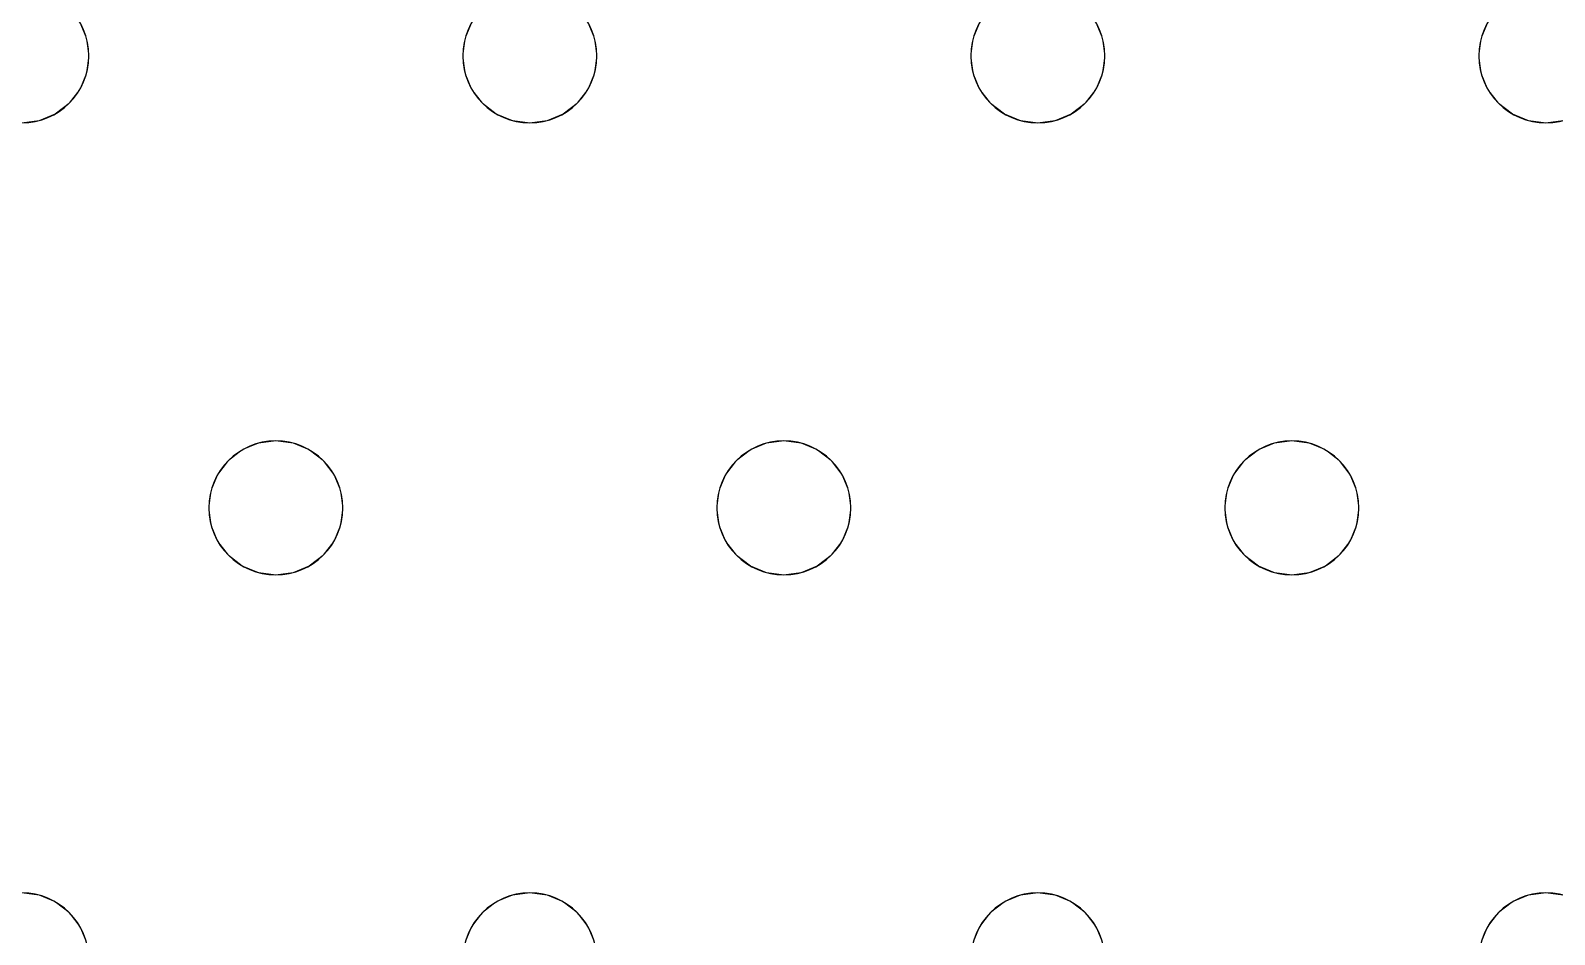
# Model space of a CAD drawing. Header units: millimetres. Extents: x -1 to 1601, y -701 to 1.
# Drawn here: x 896.6 to 987.6, y -204.5 to -150.5 of the extents above; entities that cross this region are included whole.
import ezdxf

# ---------------------------------------------------------------- set-up
doc = ezdxf.new("R2010")
doc.units = ezdxf.units.MM
doc.layers.add('IQ_200_3D', color=1, linetype='Continuous')
doc.layers.add('IQ_204_2D', color=7, linetype='Continuous')

msp = doc.modelspace()

# ---------------------------------------------------------------- linework, layer by layer
at = {"layer": 'IQ_200_3D', "lineweight": 18}
for points, invisible_edges in [([(122.762, -68.034, 850), (1477.238, -68.034, 850), (1477.238, -397.966, 850), (122.762, -397.966, 850)], 10), ([(122.762, -68.034, 860), (122.762, -397.966, 860), (1477.238, -397.966, 860), (1477.238, -68.034, 860)], 5), ([(899.582, -150, 888), (911.284, -129, 888), (922.987, -150, 888), (922.587, -150.965, 888)], 11), ([(953.32, -150, 890), (941.618, -129, 890), (929.915, -150, 890), (952.921, -150.965, 890)], 7), ([(899.981, -150.965, 890), (899.582, -150, 890), (899.582, -150, 888), (899.981, -150.965, 888)], 10), ([(899.981, -150.965, 888), (899.582, -150, 888), (922.587, -150.965, 888), (922.451, -152, 888)], 10), ([(922.587, -150.965, 890), (922.987, -150, 890), (899.582, -150, 890), (899.981, -150.965, 890)], 10), ([(922.987, -150, 890), (922.587, -150.965, 890), (922.587, -150.965, 888), (922.987, -150, 888)], 10), ([(930.315, -150.965, 890), (929.915, -150, 890), (929.915, -150, 888), (930.315, -150.965, 888)], 10), ([(952.921, -150.965, 888), (930.315, -150.965, 888), (929.915, -150, 888), (953.32, -150, 888)], 5), ([(930.315, -150.965, 890), (952.921, -150.965, 890), (929.915, -150, 890)], 3), ([(953.32, -150, 890), (952.921, -150.965, 890), (952.921, -150.965, 888), (953.32, -150, 888)], 10), ([(960.648, -150.965, 890), (960.248, -150, 890), (960.248, -150, 888), (960.648, -150.965, 888)], 10), ([(983.254, -150.965, 888), (960.648, -150.965, 888), (960.248, -150, 888), (983.653, -150, 888)], 5), ([(983.254, -150.965, 890), (983.653, -150, 890), (960.248, -150, 890), (960.648, -150.965, 890)], 10), ([(983.653, -150, 890), (983.254, -150.965, 890), (983.254, -150.965, 888), (983.653, -150, 888)], 10), ([(900.118, -152, 890), (899.981, -150.965, 890), (899.981, -150.965, 888), (900.118, -152, 888)], 2), ([(900.118, -152, 888), (899.981, -150.965, 888), (922.451, -152, 888), (922.587, -153.035, 888)], 10), ([(922.451, -152, 890), (922.587, -150.965, 890), (899.981, -150.965, 890), (900.118, -152, 890)], 10), ([(922.587, -150.965, 890), (922.451, -152, 890), (922.451, -152, 888), (922.587, -150.965, 888)], 8), ([(930.451, -152, 890), (930.315, -150.965, 890), (930.315, -150.965, 888), (930.451, -152, 888)], 2), ([(952.784, -152, 888), (930.451, -152, 888), (930.315, -150.965, 888), (952.921, -150.965, 888)], 5), ([(952.784, -152, 890), (952.921, -150.965, 890), (930.315, -150.965, 890), (930.451, -152, 890)], 10), ([(952.921, -150.965, 890), (952.784, -152, 890), (952.784, -152, 888), (952.921, -150.965, 888)], 8), ([(960.784, -152, 890), (960.648, -150.965, 890), (960.648, -150.965, 888), (960.784, -152, 888)], 2), ([(960.784, -152, 888), (960.648, -150.965, 888), (983.118, -152, 888), (983.254, -153.035, 888)], 10), ([(960.648, -150.965, 888), (983.254, -150.965, 888), (983.118, -152, 888)], 13), ([(983.118, -152, 890), (983.254, -150.965, 890), (960.648, -150.965, 890), (960.784, -152, 890)], 10), ([(983.254, -150.965, 890), (983.118, -152, 890), (983.118, -152, 888), (983.254, -150.965, 888)], 8), ([(899.981, -153.035, 890), (900.118, -152, 890), (900.118, -152, 888), (899.981, -153.035, 888)], 8), ([(899.981, -153.035, 888), (900.118, -152, 888), (922.587, -153.035, 888), (922.987, -154, 888)], 10), ([(900.118, -152, 890), (899.981, -153.035, 890), (922.587, -153.035, 890), (922.451, -152, 890)], 10), ([(922.451, -152, 890), (922.587, -153.035, 890), (922.587, -153.035, 888), (922.451, -152, 888)], 2), ([(930.315, -153.035, 890), (930.451, -152, 890), (930.451, -152, 888), (930.315, -153.035, 888)], 8), ([(930.451, -152, 888), (952.784, -152, 888), (952.921, -153.035, 888), (930.315, -153.035, 888)], 5), ([(952.921, -153.035, 890), (952.784, -152, 890), (930.451, -152, 890), (930.315, -153.035, 890)], 10), ([(952.784, -152, 890), (952.921, -153.035, 890), (952.921, -153.035, 888), (952.784, -152, 888)], 2), ([(960.648, -153.035, 890), (960.784, -152, 890), (960.784, -152, 888), (960.648, -153.035, 888)], 8), ([(960.784, -152, 888), (983.254, -153.035, 888), (960.648, -153.035, 888)], 3), ([(983.254, -153.035, 890), (983.118, -152, 890), (960.784, -152, 890), (960.648, -153.035, 890)], 10), ([(983.118, -152, 890), (983.254, -153.035, 890), (983.254, -153.035, 888), (983.118, -152, 888)], 2), ([(899.582, -154, 890), (899.981, -153.035, 890), (899.981, -153.035, 888), (899.582, -154, 888)], 10), ([(899.582, -154, 888), (899.981, -153.035, 888), (922.987, -154, 888), (911.284, -175, 888)], 14), ([(922.987, -154, 890), (922.587, -153.035, 890), (899.981, -153.035, 890), (899.582, -154, 890)], 10), ([(922.587, -153.035, 890), (922.987, -154, 890), (922.987, -154, 888), (922.587, -153.035, 888)], 10), ([(929.915, -154, 890), (930.315, -153.035, 890), (930.315, -153.035, 888), (929.915, -154, 888)], 10), ([(929.915, -154, 888), (930.315, -153.035, 888), (953.32, -154, 888), (941.618, -175, 888)], 14), ([(953.32, -154, 890), (952.921, -153.035, 890), (930.315, -153.035, 890), (929.915, -154, 890)], 10), ([(952.921, -153.035, 888), (953.32, -154, 888), (930.315, -153.035, 888)], 14), ([(952.921, -153.035, 890), (953.32, -154, 890), (953.32, -154, 888), (952.921, -153.035, 888)], 10), ([(960.248, -154, 890), (960.648, -153.035, 890), (960.648, -153.035, 888), (960.248, -154, 888)], 10), ([(983.653, -154, 888), (960.248, -154, 888), (960.648, -153.035, 888), (983.254, -153.035, 888)], 5), ([(983.653, -154, 890), (983.254, -153.035, 890), (960.648, -153.035, 890), (960.248, -154, 890)], 10), ([(983.254, -153.035, 890), (983.653, -154, 890), (983.653, -154, 888), (983.254, -153.035, 888)], 10), ([(898.946, -154.828, 890), (899.582, -154, 890), (899.582, -154, 888), (898.946, -154.828, 888)], 10), ([(898.946, -154.828, 888), (899.582, -154, 888), (911.284, -175, 888)], 14), ([(911.284, -175, 890), (899.582, -154, 890), (898.946, -154.828, 890), (910.249, -175.136, 890)], 5), ([(911.284, -175, 890), (923.622, -154.828, 890), (922.987, -154, 890), (899.582, -154, 890)], 13), ([(923.622, -154.828, 888), (912.32, -175.136, 888), (911.284, -175, 888), (922.987, -154, 888)], 5), ([(922.987, -154, 890), (923.622, -154.828, 890), (923.622, -154.828, 888), (922.987, -154, 888)], 10), ([(929.279, -154.828, 890), (929.915, -154, 890), (929.915, -154, 888), (929.279, -154.828, 888)], 10), ([(929.279, -154.828, 888), (929.915, -154, 888), (941.618, -175, 888), (940.582, -175.136, 888)], 10), ([(929.279, -154.828, 890), (940.582, -175.136, 890), (941.618, -175, 890), (929.915, -154, 890)], 5), ([(953.32, -154, 890), (929.915, -154, 890), (941.618, -175, 890), (953.956, -154.828, 890)], 7), ([(953.956, -154.828, 888), (942.653, -175.136, 888), (941.618, -175, 888), (953.32, -154, 888)], 5), ([(953.32, -154, 890), (953.956, -154.828, 890), (953.956, -154.828, 888), (953.32, -154, 888)], 10), ([(959.613, -154.828, 890), (960.248, -154, 890), (960.248, -154, 888), (959.613, -154.828, 888)], 10), ([(971.951, -175, 888), (970.916, -175.136, 888), (959.613, -154.828, 888), (960.248, -154, 888)], 10), ([(960.248, -154, 890), (959.613, -154.828, 890), (971.951, -175, 890), (983.653, -154, 890)], 14), ([(983.653, -154, 888), (984.289, -154.828, 888), (971.951, -175, 888), (960.248, -154, 888)], 14), ([(971.951, -175, 890), (972.986, -175.136, 890), (984.289, -154.828, 890), (983.653, -154, 890)], 10), ([(983.653, -154, 890), (984.289, -154.828, 890), (984.289, -154.828, 888), (983.653, -154, 888)], 10), ([(897.153, -155.864, 890), (898.118, -155.464, 890), (898.118, -155.464, 888), (897.153, -155.864, 888)], 10), ([(909.284, -175.536, 888), (897.153, -155.864, 888), (898.118, -155.464, 888), (910.249, -175.136, 888)], 5), ([(898.118, -155.464, 890), (897.153, -155.864, 890), (909.284, -175.536, 890), (910.249, -175.136, 890)], 10), ([(898.118, -155.464, 890), (898.946, -154.828, 890), (898.946, -154.828, 888), (898.118, -155.464, 888)], 10), ([(910.249, -175.136, 888), (898.118, -155.464, 888), (898.946, -154.828, 888), (911.284, -175, 888)], 5), ([(898.946, -154.828, 890), (898.118, -155.464, 890), (910.249, -175.136, 890)], 14), ([(912.32, -175.136, 890), (924.451, -155.464, 890), (923.622, -154.828, 890), (911.284, -175, 890)], 5), ([(924.451, -155.464, 888), (913.284, -175.536, 888), (912.32, -175.136, 888), (923.622, -154.828, 888)], 5), ([(913.284, -175.536, 890), (925.416, -155.864, 890), (924.451, -155.464, 890), (912.32, -175.136, 890)], 5), ([(913.284, -175.536, 888), (924.451, -155.464, 888), (925.416, -155.864, 888), (914.113, -176.172, 888)], 5), ([(923.622, -154.828, 890), (924.451, -155.464, 890), (924.451, -155.464, 888), (923.622, -154.828, 888)], 10), ([(924.451, -155.464, 890), (925.416, -155.864, 890), (925.416, -155.864, 888), (924.451, -155.464, 888)], 10), ([(927.486, -155.864, 890), (928.451, -155.464, 890), (928.451, -155.464, 888), (927.486, -155.864, 888)], 10), ([(927.486, -155.864, 888), (928.451, -155.464, 888), (939.618, -175.536, 888), (938.789, -176.172, 888)], 10), ([(928.451, -155.464, 890), (927.486, -155.864, 890), (939.618, -175.536, 890), (940.582, -175.136, 890)], 10), ([(928.451, -155.464, 890), (929.279, -154.828, 890), (929.279, -154.828, 888), (928.451, -155.464, 888)], 10), ([(928.451, -155.464, 888), (929.279, -154.828, 888), (940.582, -175.136, 888), (939.618, -175.536, 888)], 10), ([(928.451, -155.464, 890), (940.582, -175.136, 890), (929.279, -154.828, 890)], 3), ([(942.653, -175.136, 890), (954.784, -155.464, 890), (953.956, -154.828, 890), (941.618, -175, 890)], 5), ([(942.653, -175.136, 888), (953.956, -154.828, 888), (954.784, -155.464, 888)], 13), ([(954.784, -155.464, 888), (955.749, -155.864, 888), (943.618, -175.536, 888), (942.653, -175.136, 888)], 10), ([(943.618, -175.536, 890), (955.749, -155.864, 890), (954.784, -155.464, 890), (942.653, -175.136, 890)], 5), ([(953.956, -154.828, 890), (954.784, -155.464, 890), (954.784, -155.464, 888), (953.956, -154.828, 888)], 10), ([(954.784, -155.464, 890), (955.749, -155.864, 890), (955.749, -155.864, 888), (954.784, -155.464, 888)], 10), ([(957.82, -155.864, 890), (958.784, -155.464, 890), (958.784, -155.464, 888), (957.82, -155.864, 888)], 10), ([(957.82, -155.864, 888), (958.784, -155.464, 888), (969.951, -175.536, 888), (969.122, -176.172, 888)], 10), ([(969.951, -175.536, 890), (970.916, -175.136, 890), (958.784, -155.464, 890), (957.82, -155.864, 890)], 10), ([(958.784, -155.464, 890), (959.613, -154.828, 890), (959.613, -154.828, 888), (958.784, -155.464, 888)], 10), ([(958.784, -155.464, 888), (959.613, -154.828, 888), (970.916, -175.136, 888), (969.951, -175.536, 888)], 10), ([(970.916, -175.136, 890), (971.951, -175, 890), (959.613, -154.828, 890), (958.784, -155.464, 890)], 10), ([(972.986, -175.136, 888), (971.951, -175, 888), (984.289, -154.828, 888), (985.118, -155.464, 888)], 10), ([(972.986, -175.136, 890), (973.951, -175.536, 890), (985.118, -155.464, 890), (984.289, -154.828, 890)], 10), ([(973.951, -175.536, 888), (972.986, -175.136, 888), (985.118, -155.464, 888), (986.082, -155.864, 888)], 10), ([(985.118, -155.464, 890), (973.951, -175.536, 890), (986.082, -155.864, 890)], 3), ([(984.289, -154.828, 890), (985.118, -155.464, 890), (985.118, -155.464, 888), (984.289, -154.828, 888)], 10), ([(985.118, -155.464, 890), (986.082, -155.864, 890), (986.082, -155.864, 888), (985.118, -155.464, 888)], 10), ([(884.415, -177, 888), (896.118, -156, 888), (907.82, -177, 888), (907.421, -177.965, 888)], 11), ([(907.82, -177, 890), (908.456, -176.172, 890), (896.118, -156, 890), (884.415, -177, 890)], 14), ([(897.153, -155.864, 888), (896.118, -156, 888), (896.118, -156, 890), (897.153, -155.864, 890)], 10), ([(896.118, -156, 888), (897.153, -155.864, 888), (908.456, -176.172, 888), (907.82, -177, 888)], 10), ([(897.153, -155.864, 890), (896.118, -156, 890), (908.456, -176.172, 890), (909.284, -175.536, 890)], 10), ([(897.153, -155.864, 888), (909.284, -175.536, 888), (908.456, -176.172, 888)], 13), ([(913.284, -175.536, 890), (914.113, -176.172, 890), (925.416, -155.864, 890)], 14), ([(914.113, -176.172, 888), (925.416, -155.864, 888), (926.451, -156, 888), (914.748, -177, 888)], 5), ([(926.451, -156, 890), (925.416, -155.864, 890), (914.113, -176.172, 890), (914.748, -177, 890)], 10), ([(938.153, -177, 888), (914.748, -177, 888), (926.451, -156, 888), (938.789, -176.172, 888)], 7), ([(914.748, -177, 890), (938.153, -177, 890), (926.451, -156, 890)], 15), ([(926.451, -156, 888), (925.416, -155.864, 888), (925.416, -155.864, 890), (926.451, -156, 890)], 10), ([(927.486, -155.864, 888), (926.451, -156, 888), (926.451, -156, 890), (927.486, -155.864, 890)], 10), ([(927.486, -155.864, 888), (938.789, -176.172, 888), (926.451, -156, 888)], 3), ([(938.789, -176.172, 890), (927.486, -155.864, 890), (926.451, -156, 890), (938.153, -177, 890)], 5), ([(939.618, -175.536, 890), (927.486, -155.864, 890), (938.789, -176.172, 890)], 3), ([(943.618, -175.536, 888), (955.749, -155.864, 888), (944.446, -176.172, 888)], 3), ([(955.749, -155.864, 890), (943.618, -175.536, 890), (944.446, -176.172, 890)], 13), ([(944.446, -176.172, 888), (955.749, -155.864, 888), (956.784, -156, 888), (945.082, -177, 888)], 5), ([(956.784, -156, 890), (955.749, -155.864, 890), (944.446, -176.172, 890), (945.082, -177, 890)], 10), ([(945.082, -177, 888), (956.784, -156, 888), (968.487, -177, 888), (968.087, -177.965, 888)], 11), ([(968.487, -177, 890), (969.122, -176.172, 890), (956.784, -156, 890), (945.082, -177, 890)], 14), ([(956.784, -156, 888), (955.749, -155.864, 888), (955.749, -155.864, 890), (956.784, -156, 890)], 10), ([(957.82, -155.864, 888), (956.784, -156, 888), (956.784, -156, 890), (957.82, -155.864, 890)], 10), ([(956.784, -156, 888), (957.82, -155.864, 888), (969.122, -176.172, 888), (968.487, -177, 888)], 10), ([(969.122, -176.172, 890), (969.951, -175.536, 890), (957.82, -155.864, 890), (956.784, -156, 890)], 10), ([(974.779, -176.172, 888), (973.951, -175.536, 888), (986.082, -155.864, 888), (987.118, -156, 888)], 10), ([(974.779, -176.172, 890), (987.118, -156, 890), (986.082, -155.864, 890), (973.951, -175.536, 890)], 5), ([(975.415, -177, 888), (974.779, -176.172, 888), (987.118, -156, 888), (998.82, -177, 888)], 14), ([(975.415, -177, 890), (987.118, -156, 890), (974.779, -176.172, 890)], 3), ([(998.82, -177, 890), (999.456, -176.172, 890), (987.118, -156, 890), (975.415, -177, 890)], 14), ([(987.118, -156, 888), (986.082, -155.864, 888), (986.082, -155.864, 890), (987.118, -156, 890)], 10), ([(988.153, -155.864, 888), (987.118, -156, 888), (987.118, -156, 890), (988.153, -155.864, 890)], 10), ([(987.118, -156, 888), (988.153, -155.864, 888), (999.456, -176.172, 888), (998.82, -177, 888)], 10), ([(988.153, -155.864, 890), (987.118, -156, 890), (999.456, -176.172, 890), (1000.284, -175.536, 890)], 10), ([(909.284, -175.536, 890), (908.456, -176.172, 890), (908.456, -176.172, 888), (909.284, -175.536, 888)], 10), ([(910.249, -175.136, 890), (909.284, -175.536, 890), (909.284, -175.536, 888), (910.249, -175.136, 888)], 10), ([(910.249, -175.136, 888), (911.284, -175, 888), (911.284, -175, 890), (910.249, -175.136, 890)], 10), ([(911.284, -175, 888), (912.32, -175.136, 888), (912.32, -175.136, 890), (911.284, -175, 890)], 10), ([(913.284, -175.536, 890), (912.32, -175.136, 890), (912.32, -175.136, 888), (913.284, -175.536, 888)], 10), ([(914.113, -176.172, 890), (913.284, -175.536, 890), (913.284, -175.536, 888), (914.113, -176.172, 888)], 10), ([(939.618, -175.536, 890), (938.789, -176.172, 890), (938.789, -176.172, 888), (939.618, -175.536, 888)], 10), ([(940.582, -175.136, 890), (939.618, -175.536, 890), (939.618, -175.536, 888), (940.582, -175.136, 888)], 10), ([(940.582, -175.136, 888), (941.618, -175, 888), (941.618, -175, 890), (940.582, -175.136, 890)], 10), ([(941.618, -175, 888), (942.653, -175.136, 888), (942.653, -175.136, 890), (941.618, -175, 890)], 10), ([(943.618, -175.536, 890), (942.653, -175.136, 890), (942.653, -175.136, 888), (943.618, -175.536, 888)], 10), ([(944.446, -176.172, 890), (943.618, -175.536, 890), (943.618, -175.536, 888), (944.446, -176.172, 888)], 10), ([(969.951, -175.536, 890), (969.122, -176.172, 890), (969.122, -176.172, 888), (969.951, -175.536, 888)], 10), ([(970.916, -175.136, 890), (969.951, -175.536, 890), (969.951, -175.536, 888), (970.916, -175.136, 888)], 10), ([(970.916, -175.136, 888), (971.951, -175, 888), (971.951, -175, 890), (970.916, -175.136, 890)], 10), ([(971.951, -175, 888), (972.986, -175.136, 888), (972.986, -175.136, 890), (971.951, -175, 890)], 10), ([(973.951, -175.536, 890), (972.986, -175.136, 890), (972.986, -175.136, 888), (973.951, -175.536, 888)], 10), ([(974.779, -176.172, 890), (973.951, -175.536, 890), (973.951, -175.536, 888), (974.779, -176.172, 888)], 10), ([(908.456, -176.172, 890), (907.82, -177, 890), (907.82, -177, 888), (908.456, -176.172, 888)], 10), ([(914.748, -177, 890), (914.113, -176.172, 890), (914.113, -176.172, 888), (914.748, -177, 888)], 10), ([(938.789, -176.172, 890), (938.153, -177, 890), (938.153, -177, 888), (938.789, -176.172, 888)], 10), ([(945.082, -177, 890), (944.446, -176.172, 890), (944.446, -176.172, 888), (945.082, -177, 888)], 10), ([(969.122, -176.172, 890), (968.487, -177, 890), (968.487, -177, 888), (969.122, -176.172, 888)], 10), ([(975.415, -177, 890), (974.779, -176.172, 890), (974.779, -176.172, 888), (975.415, -177, 888)], 10), ([(884.815, -177.965, 888), (884.415, -177, 888), (907.421, -177.965, 888), (907.284, -179, 888)], 10), ([(907.421, -177.965, 890), (907.82, -177, 890), (884.415, -177, 890), (884.815, -177.965, 890)], 10), ([(907.82, -177, 890), (907.421, -177.965, 890), (907.421, -177.965, 888), (907.82, -177, 888)], 10), ([(915.148, -177.965, 890), (914.748, -177, 890), (914.748, -177, 888), (915.148, -177.965, 888)], 10), ([(937.754, -177.965, 888), (915.148, -177.965, 888), (914.748, -177, 888), (938.153, -177, 888)], 5), ([(937.754, -177.965, 890), (938.153, -177, 890), (914.748, -177, 890), (915.148, -177.965, 890)], 10), ([(938.153, -177, 890), (937.754, -177.965, 890), (937.754, -177.965, 888), (938.153, -177, 888)], 10), ([(945.481, -177.965, 890), (945.082, -177, 890), (945.082, -177, 888), (945.481, -177.965, 888)], 10), ([(945.481, -177.965, 888), (945.082, -177, 888), (968.087, -177.965, 888), (967.951, -179, 888)], 10), ([(968.087, -177.965, 890), (968.487, -177, 890), (945.082, -177, 890), (945.481, -177.965, 890)], 10), ([(968.487, -177, 890), (968.087, -177.965, 890), (968.087, -177.965, 888), (968.487, -177, 888)], 10), ([(975.815, -177.965, 890), (975.415, -177, 890), (975.415, -177, 888), (975.815, -177.965, 888)], 10), ([(998.421, -177.965, 888), (975.815, -177.965, 888), (975.415, -177, 888), (998.82, -177, 888)], 5), ([(998.421, -177.965, 890), (998.82, -177, 890), (975.415, -177, 890), (975.815, -177.965, 890)], 10), ([(884.951, -179, 888), (884.815, -177.965, 888), (907.284, -179, 888), (907.421, -180.035, 888)], 10), ([(884.951, -179, 890), (907.421, -180.035, 890), (907.284, -179, 890), (884.815, -177.965, 890)], 5), ([(907.421, -177.965, 890), (884.815, -177.965, 890), (907.284, -179, 890)], 3), ([(907.421, -177.965, 890), (907.284, -179, 890), (907.284, -179, 888), (907.421, -177.965, 888)], 8), ([(915.284, -179, 890), (915.148, -177.965, 890), (915.148, -177.965, 888), (915.284, -179, 888)], 2), ([(937.618, -179, 888), (915.284, -179, 888), (915.148, -177.965, 888), (937.754, -177.965, 888)], 5), ([(937.618, -179, 890), (937.754, -177.965, 890), (915.148, -177.965, 890), (915.284, -179, 890)], 10), ([(937.754, -177.965, 890), (937.618, -179, 890), (937.618, -179, 888), (937.754, -177.965, 888)], 8), ([(945.618, -179, 890), (945.481, -177.965, 890), (945.481, -177.965, 888), (945.618, -179, 888)], 2), ([(967.951, -179, 888), (945.618, -179, 888), (945.481, -177.965, 888)], 13), ([(945.481, -177.965, 890), (945.618, -179, 890), (967.951, -179, 890), (968.087, -177.965, 890)], 10), ([(968.087, -177.965, 890), (967.951, -179, 890), (967.951, -179, 888), (968.087, -177.965, 888)], 8), ([(975.951, -179, 890), (975.815, -177.965, 890), (975.815, -177.965, 888), (975.951, -179, 888)], 2), ([(998.284, -179, 888), (975.951, -179, 888), (975.815, -177.965, 888), (998.421, -177.965, 888)], 5), ([(998.284, -179, 890), (998.421, -177.965, 890), (975.815, -177.965, 890), (975.951, -179, 890)], 10), ([(884.815, -180.035, 888), (884.951, -179, 888), (907.421, -180.035, 888), (907.82, -181, 888)], 10), ([(907.421, -180.035, 890), (884.951, -179, 890), (884.815, -180.035, 890)], 13), ([(907.284, -179, 890), (907.421, -180.035, 890), (907.421, -180.035, 888), (907.284, -179, 888)], 2), ([(915.148, -180.035, 890), (915.284, -179, 890), (915.284, -179, 888), (915.148, -180.035, 888)], 8), ([(937.754, -180.035, 888), (915.148, -180.035, 888), (915.284, -179, 888), (937.618, -179, 888)], 5), ([(937.754, -180.035, 890), (937.618, -179, 890), (915.284, -179, 890), (915.148, -180.035, 890)], 10), ([(937.618, -179, 890), (937.754, -180.035, 890), (937.754, -180.035, 888), (937.618, -179, 888)], 2), ([(945.481, -180.035, 890), (945.618, -179, 890), (945.618, -179, 888), (945.481, -180.035, 888)], 8), ([(968.087, -180.035, 888), (945.481, -180.035, 888), (945.618, -179, 888), (967.951, -179, 888)], 5), ([(945.618, -179, 890), (945.481, -180.035, 890), (968.087, -180.035, 890), (967.951, -179, 890)], 10), ([(967.951, -179, 890), (968.087, -180.035, 890), (968.087, -180.035, 888), (967.951, -179, 888)], 2), ([(975.815, -180.035, 890), (975.951, -179, 890), (975.951, -179, 888), (975.815, -180.035, 888)], 8), ([(975.951, -179, 888), (998.284, -179, 888), (998.421, -180.035, 888), (975.815, -180.035, 888)], 5), ([(975.815, -180.035, 890), (998.82, -181, 890), (998.421, -180.035, 890), (975.951, -179, 890)], 5), ([(998.421, -180.035, 890), (998.284, -179, 890), (975.951, -179, 890)], 14), ([(884.415, -181, 888), (884.815, -180.035, 888), (907.82, -181, 888), (896.118, -202, 888)], 14), ([(884.815, -180.035, 890), (884.415, -181, 890), (907.82, -181, 890), (907.421, -180.035, 890)], 10), ([(907.421, -180.035, 890), (907.82, -181, 890), (907.82, -181, 888), (907.421, -180.035, 888)], 10), ([(914.748, -181, 890), (915.148, -180.035, 890), (915.148, -180.035, 888), (914.748, -181, 888)], 10), ([(915.148, -180.035, 888), (937.754, -180.035, 888), (938.153, -181, 888), (914.748, -181, 888)], 5), ([(938.153, -181, 890), (937.754, -180.035, 890), (915.148, -180.035, 890), (914.748, -181, 890)], 10), ([(937.754, -180.035, 890), (938.153, -181, 890), (938.153, -181, 888), (937.754, -180.035, 888)], 10), ([(945.082, -181, 890), (945.481, -180.035, 890), (945.481, -180.035, 888), (945.082, -181, 888)], 10), ([(945.082, -181, 888), (945.481, -180.035, 888), (968.487, -181, 888), (956.784, -202, 888)], 14), ([(945.481, -180.035, 890), (945.082, -181, 890), (968.487, -181, 890), (968.087, -180.035, 890)], 10), ([(968.087, -180.035, 888), (968.487, -181, 888), (945.481, -180.035, 888)], 14), ([(968.087, -180.035, 890), (968.487, -181, 890), (968.487, -181, 888), (968.087, -180.035, 888)], 10), ([(975.415, -181, 890), (975.815, -180.035, 890), (975.815, -180.035, 888), (975.415, -181, 888)], 10), ([(998.82, -181, 888), (975.415, -181, 888), (975.815, -180.035, 888), (998.421, -180.035, 888)], 5), ([(975.815, -180.035, 890), (975.415, -181, 890), (998.82, -181, 890)], 14), ([(896.118, -202, 890), (907.82, -181, 890), (884.415, -181, 890), (883.779, -181.828, 890)], 11), ([(896.118, -202, 888), (907.82, -181, 888), (908.456, -181.828, 888), (897.153, -202.136, 888)], 5), ([(896.118, -202, 890), (897.153, -202.136, 890), (908.456, -181.828, 890), (907.82, -181, 890)], 10), ([(907.82, -181, 890), (908.456, -181.828, 890), (908.456, -181.828, 888), (907.82, -181, 888)], 10), ([(914.113, -181.828, 890), (914.748, -181, 890), (914.748, -181, 888), (914.113, -181.828, 888)], 10), ([(914.113, -181.828, 888), (914.748, -181, 888), (926.451, -202, 888), (925.416, -202.136, 888)], 10), ([(914.113, -181.828, 890), (925.416, -202.136, 890), (926.451, -202, 890), (914.748, -181, 890)], 5), ([(938.153, -181, 888), (938.789, -181.828, 888), (926.451, -202, 888), (914.748, -181, 888)], 14), ([(926.451, -202, 890), (938.789, -181.828, 890), (938.153, -181, 890), (914.748, -181, 890)], 13), ([(938.153, -181, 890), (938.789, -181.828, 890), (938.789, -181.828, 888), (938.153, -181, 888)], 10), ([(944.446, -181.828, 890), (945.082, -181, 890), (945.082, -181, 888), (944.446, -181.828, 888)], 10), ([(944.446, -181.828, 888), (945.082, -181, 888), (956.784, -202, 888), (955.749, -202.136, 888)], 10), ([(945.082, -181, 890), (944.446, -181.828, 890), (956.784, -202, 890), (968.487, -181, 890)], 14), ([(969.122, -181.828, 888), (956.784, -202, 888), (968.487, -181, 888)], 3), ([(969.122, -181.828, 890), (968.487, -181, 890), (956.784, -202, 890), (957.82, -202.136, 890)], 10), ([(968.487, -181, 890), (969.122, -181.828, 890), (969.122, -181.828, 888), (968.487, -181, 888)], 10), ([(974.779, -181.828, 890), (975.415, -181, 890), (975.415, -181, 888), (974.779, -181.828, 888)], 10), ([(974.779, -181.828, 888), (975.415, -181, 888), (987.118, -202, 888)], 14), ([(974.779, -181.828, 890), (986.082, -202.136, 890), (987.118, -202, 890), (975.415, -181, 890)], 5), ([(987.118, -202, 888), (975.415, -181, 888), (998.82, -181, 888), (999.456, -181.828, 888)], 11), ([(987.118, -202, 890), (999.456, -181.828, 890), (998.82, -181, 890), (975.415, -181, 890)], 13), ([(909.284, -182.464, 888), (897.153, -202.136, 888), (908.456, -181.828, 888)], 3), ([(909.284, -182.464, 890), (908.456, -181.828, 890), (897.153, -202.136, 890), (898.118, -202.536, 890)], 10), ([(908.456, -181.828, 890), (909.284, -182.464, 890), (909.284, -182.464, 888), (908.456, -181.828, 888)], 10), ([(913.284, -182.464, 890), (914.113, -181.828, 890), (914.113, -181.828, 888), (913.284, -182.464, 888)], 10), ([(913.284, -182.464, 888), (914.113, -181.828, 888), (925.416, -202.136, 888), (924.451, -202.536, 888)], 10), ([(913.284, -182.464, 890), (924.451, -202.536, 890), (925.416, -202.136, 890), (914.113, -181.828, 890)], 5), ([(927.486, -202.136, 888), (926.451, -202, 888), (938.789, -181.828, 888)], 14), ([(927.486, -202.136, 890), (939.618, -182.464, 890), (938.789, -181.828, 890), (926.451, -202, 890)], 5), ([(927.486, -202.136, 888), (938.789, -181.828, 888), (939.618, -182.464, 888), (928.451, -202.536, 888)], 5), ([(938.789, -181.828, 890), (939.618, -182.464, 890), (939.618, -182.464, 888), (938.789, -181.828, 888)], 10), ([(943.618, -182.464, 890), (944.446, -181.828, 890), (944.446, -181.828, 888), (943.618, -182.464, 888)], 10), ([(943.618, -182.464, 888), (944.446, -181.828, 888), (955.749, -202.136, 888), (954.784, -202.536, 888)], 10), ([(944.446, -181.828, 890), (943.618, -182.464, 890), (955.749, -202.136, 890), (956.784, -202, 890)], 10), ([(957.82, -202.136, 888), (956.784, -202, 888), (969.122, -181.828, 888), (969.951, -182.464, 888)], 10), ([(969.951, -182.464, 890), (969.122, -181.828, 890), (957.82, -202.136, 890), (958.784, -202.536, 890)], 10), ([(969.122, -181.828, 890), (969.951, -182.464, 890), (969.951, -182.464, 888), (969.122, -181.828, 888)], 10), ([(973.951, -182.464, 890), (974.779, -181.828, 890), (974.779, -181.828, 888), (973.951, -182.464, 888)], 10), ([(986.082, -202.136, 888), (973.951, -182.464, 888), (974.779, -181.828, 888), (987.118, -202, 888)], 5), ([(986.082, -202.136, 890), (974.779, -181.828, 890), (973.951, -182.464, 890), (985.118, -202.536, 890)], 5), ([(988.153, -202.136, 888), (987.118, -202, 888), (999.456, -181.828, 888), (1000.284, -182.464, 888)], 10), ([(988.153, -202.136, 890), (1000.284, -182.464, 890), (999.456, -181.828, 890), (987.118, -202, 890)], 5), ([(909.284, -182.464, 888), (910.249, -182.864, 888), (898.118, -202.536, 888), (897.153, -202.136, 888)], 10), ([(910.249, -182.864, 890), (909.284, -182.464, 890), (898.118, -202.536, 890), (898.946, -203.172, 890)], 10), ([(910.249, -182.864, 888), (911.284, -183, 888), (898.946, -203.172, 888), (898.118, -202.536, 888)], 10), ([(898.946, -203.172, 890), (899.582, -204, 890), (911.284, -183, 890), (910.249, -182.864, 890)], 10), ([(909.284, -182.464, 890), (910.249, -182.864, 890), (910.249, -182.864, 888), (909.284, -182.464, 888)], 10), ([(911.284, -183, 888), (910.249, -182.864, 888), (910.249, -182.864, 890), (911.284, -183, 890)], 10), ([(912.32, -182.864, 888), (911.284, -183, 888), (911.284, -183, 890), (912.32, -182.864, 890)], 10), ([(911.284, -183, 888), (912.32, -182.864, 888), (923.622, -203.172, 888), (922.987, -204, 888)], 10), ([(923.622, -203.172, 890), (924.451, -202.536, 890), (912.32, -182.864, 890), (911.284, -183, 890)], 10), ([(912.32, -182.864, 890), (913.284, -182.464, 890), (913.284, -182.464, 888), (912.32, -182.864, 888)], 10), ([(912.32, -182.864, 888), (913.284, -182.464, 888), (924.451, -202.536, 888), (923.622, -203.172, 888)], 10), ([(912.32, -182.864, 890), (924.451, -202.536, 890), (913.284, -182.464, 890)], 3), ([(928.451, -202.536, 890), (940.582, -182.864, 890), (939.618, -182.464, 890), (927.486, -202.136, 890)], 5), ([(939.618, -182.464, 888), (940.582, -182.864, 888), (928.451, -202.536, 888)], 14), ([(940.582, -182.864, 888), (941.618, -183, 888), (929.279, -203.172, 888), (928.451, -202.536, 888)], 10), ([(929.279, -203.172, 890), (941.618, -183, 890), (940.582, -182.864, 890), (928.451, -202.536, 890)], 5), ([(939.618, -182.464, 890), (940.582, -182.864, 890), (940.582, -182.864, 888), (939.618, -182.464, 888)], 10), ([(941.618, -183, 888), (940.582, -182.864, 888), (940.582, -182.864, 890), (941.618, -183, 890)], 10), ([(942.653, -182.864, 888), (941.618, -183, 888), (941.618, -183, 890), (942.653, -182.864, 890)], 10), ([(953.956, -203.172, 888), (953.32, -204, 888), (941.618, -183, 888), (942.653, -182.864, 888)], 10), ([(953.956, -203.172, 890), (954.784, -202.536, 890), (942.653, -182.864, 890), (941.618, -183, 890)], 10), ([(942.653, -182.864, 890), (943.618, -182.464, 890), (943.618, -182.464, 888), (942.653, -182.864, 888)], 10), ([(942.653, -182.864, 888), (943.618, -182.464, 888), (954.784, -202.536, 888), (953.956, -203.172, 888)], 10), ([(943.618, -182.464, 890), (942.653, -182.864, 890), (954.784, -202.536, 890), (955.749, -202.136, 890)], 10), ([(969.951, -182.464, 888), (958.784, -202.536, 888), (957.82, -202.136, 888)], 13), ([(970.916, -182.864, 888), (959.613, -203.172, 888), (958.784, -202.536, 888), (969.951, -182.464, 888)], 5), ([(970.916, -182.864, 890), (969.951, -182.464, 890), (958.784, -202.536, 890), (959.613, -203.172, 890)], 10), ([(970.916, -182.864, 888), (971.951, -183, 888), (959.613, -203.172, 888)], 14), ([(971.951, -183, 890), (970.916, -182.864, 890), (959.613, -203.172, 890), (960.248, -204, 890)], 10), ([(969.951, -182.464, 890), (970.916, -182.864, 890), (970.916, -182.864, 888), (969.951, -182.464, 888)], 10), ([(971.951, -183, 888), (970.916, -182.864, 888), (970.916, -182.864, 890), (971.951, -183, 890)], 10), ([(972.986, -182.864, 888), (971.951, -183, 888), (971.951, -183, 890), (972.986, -182.864, 890)], 10), ([(984.289, -203.172, 888), (983.653, -204, 888), (971.951, -183, 888), (972.986, -182.864, 888)], 10), ([(971.951, -183, 890), (984.289, -203.172, 890), (972.986, -182.864, 890)], 3), ([(972.986, -182.864, 890), (973.951, -182.464, 890), (973.951, -182.464, 888), (972.986, -182.864, 888)], 10), ([(973.951, -182.464, 888), (986.082, -202.136, 888), (985.118, -202.536, 888), (972.986, -182.864, 888)], 5), ([(985.118, -202.536, 890), (973.951, -182.464, 890), (972.986, -182.864, 890), (984.289, -203.172, 890)], 5), ([(972.986, -182.864, 888), (985.118, -202.536, 888), (984.289, -203.172, 888)], 13), ([(911.284, -183, 888), (922.987, -204, 888), (899.582, -204, 888), (898.946, -203.172, 888)], 11), ([(922.987, -204, 890), (923.622, -203.172, 890), (911.284, -183, 890), (899.582, -204, 890)], 14), ([(929.915, -204, 888), (929.279, -203.172, 888), (941.618, -183, 888), (953.32, -204, 888)], 14), ([(941.618, -183, 890), (929.279, -203.172, 890), (929.915, -204, 890), (953.32, -204, 890)], 13), ([(953.32, -204, 890), (953.956, -203.172, 890), (941.618, -183, 890)], 14), ([(960.248, -204, 888), (959.613, -203.172, 888), (971.951, -183, 888), (983.653, -204, 888)], 14), ([(971.951, -183, 890), (960.248, -204, 890), (983.653, -204, 890), (984.289, -203.172, 890)], 11), ([(896.118, -202, 888), (897.153, -202.136, 888), (897.153, -202.136, 890), (896.118, -202, 890)], 10), ([(925.416, -202.136, 888), (926.451, -202, 888), (926.451, -202, 890), (925.416, -202.136, 890)], 10), ([(926.451, -202, 888), (927.486, -202.136, 888), (927.486, -202.136, 890), (926.451, -202, 890)], 10), ([(955.749, -202.136, 888), (956.784, -202, 888), (956.784, -202, 890), (955.749, -202.136, 890)], 10), ([(956.784, -202, 888), (957.82, -202.136, 888), (957.82, -202.136, 890), (956.784, -202, 890)], 10), ([(986.082, -202.136, 888), (987.118, -202, 888), (987.118, -202, 890), (986.082, -202.136, 890)], 10), ([(987.118, -202, 888), (988.153, -202.136, 888), (988.153, -202.136, 890), (987.118, -202, 890)], 10), ([(898.118, -202.536, 890), (897.153, -202.136, 890), (897.153, -202.136, 888), (898.118, -202.536, 888)], 10), ([(898.946, -203.172, 890), (898.118, -202.536, 890), (898.118, -202.536, 888), (898.946, -203.172, 888)], 10), ([(924.451, -202.536, 890), (923.622, -203.172, 890), (923.622, -203.172, 888), (924.451, -202.536, 888)], 10), ([(925.416, -202.136, 890), (924.451, -202.536, 890), (924.451, -202.536, 888), (925.416, -202.136, 888)], 10), ([(928.451, -202.536, 890), (927.486, -202.136, 890), (927.486, -202.136, 888), (928.451, -202.536, 888)], 10), ([(929.279, -203.172, 890), (928.451, -202.536, 890), (928.451, -202.536, 888), (929.279, -203.172, 888)], 10), ([(954.784, -202.536, 890), (953.956, -203.172, 890), (953.956, -203.172, 888), (954.784, -202.536, 888)], 10), ([(955.749, -202.136, 890), (954.784, -202.536, 890), (954.784, -202.536, 888), (955.749, -202.136, 888)], 10), ([(958.784, -202.536, 890), (957.82, -202.136, 890), (957.82, -202.136, 888), (958.784, -202.536, 888)], 10), ([(959.613, -203.172, 890), (958.784, -202.536, 890), (958.784, -202.536, 888), (959.613, -203.172, 888)], 10), ([(985.118, -202.536, 890), (984.289, -203.172, 890), (984.289, -203.172, 888), (985.118, -202.536, 888)], 10), ([(986.082, -202.136, 890), (985.118, -202.536, 890), (985.118, -202.536, 888), (986.082, -202.136, 888)], 10), ([(899.582, -204, 890), (898.946, -203.172, 890), (898.946, -203.172, 888), (899.582, -204, 888)], 10), ([(923.622, -203.172, 890), (922.987, -204, 890), (922.987, -204, 888), (923.622, -203.172, 888)], 10), ([(929.915, -204, 890), (929.279, -203.172, 890), (929.279, -203.172, 888), (929.915, -204, 888)], 10), ([(953.956, -203.172, 890), (953.32, -204, 890), (953.32, -204, 888), (953.956, -203.172, 888)], 10), ([(960.248, -204, 890), (959.613, -203.172, 890), (959.613, -203.172, 888), (960.248, -204, 888)], 10), ([(984.289, -203.172, 890), (983.653, -204, 890), (983.653, -204, 888), (984.289, -203.172, 888)], 10), ([(899.981, -204.965, 890), (899.582, -204, 890), (899.582, -204, 888), (899.981, -204.965, 888)], 10), ([(922.587, -204.965, 888), (899.981, -204.965, 888), (899.582, -204, 888), (922.987, -204, 888)], 5), ([(922.987, -204, 890), (899.582, -204, 890), (922.587, -204.965, 890)], 3), ([(899.981, -204.965, 890), (922.451, -206, 890), (922.587, -204.965, 890), (899.582, -204, 890)], 5), ([(922.987, -204, 890), (922.587, -204.965, 890), (922.587, -204.965, 888), (922.987, -204, 888)], 10), ([(930.315, -204.965, 890), (929.915, -204, 890), (929.915, -204, 888), (930.315, -204.965, 888)], 10), ([(929.915, -204, 888), (953.32, -204, 888), (952.921, -204.965, 888), (930.315, -204.965, 888)], 5), ([(952.921, -204.965, 890), (953.32, -204, 890), (929.915, -204, 890), (930.315, -204.965, 890)], 10), ([(953.32, -204, 890), (952.921, -204.965, 890), (952.921, -204.965, 888), (953.32, -204, 888)], 10), ([(960.648, -204.965, 890), (960.248, -204, 890), (960.248, -204, 888), (960.648, -204.965, 888)], 10), ([(983.254, -204.965, 888), (960.648, -204.965, 888), (960.248, -204, 888), (983.653, -204, 888)], 5), ([(983.254, -204.965, 890), (983.653, -204, 890), (960.248, -204, 890), (960.648, -204.965, 890)], 10), ([(983.653, -204, 890), (983.254, -204.965, 890), (983.254, -204.965, 888), (983.653, -204, 888)], 10)]:
    msp.add_3dface(points, dxfattribs=dict(at, invisible_edges=invisible_edges))
at = {"layer": 'IQ_204_2D'}
for centre, start, end in [((896.118, -152), 360, 180), ((926.451, -152), 0, 180), ((956.784, -152), 360, 180), ((987.118, -152), 0, 180), ((896.118, -152), 180, 360), ((926.451, -152), 180, 360), ((956.784, -152), 180, 360), ((987.118, -152), 180, 360), ((911.284, -179), 0, 180), ((941.618, -179), 360, 180), ((971.951, -179), 0, 180), ((911.284, -179), 180, 0), ((941.618, -179), 180, 360), ((971.951, -179), 180, 0), ((896.118, -206), 360, 180), ((926.451, -206), 0, 180), ((956.784, -206), 360, 180), ((987.118, -206), 0, 180)]:
    msp.add_arc(centre, 4, start, end, dxfattribs=at)

# ---------------------------------------------------------------- meshes
at = {"layer": 'IQ_200_3D', "lineweight": 18}
mesh = msp.add_polyface(dxfattribs=at)
corners = [(1600, 0, 850), (1600, -700, 850), (0, -700, 850), (0, 0, 850), (1210.5, -594, 850), (1211.556, -602.023, 850), (1214.653, -609.5, 850), (1219.58, -615.92, 850), (1226, -620.847, 850), (1233.477, -623.944, 850), (1241.5, -625, 850), (1459.5, -625, 850), (1467.523, -623.944, 850), (1475, -620.847, 850), (1481.42, -615.92, 850), (1486.347, -609.5, 850), (1489.444, -602.023, 850), (1490.5, -594, 850), (1490.5, -476, 850), (1489.444, -467.977, 850), (1486.347, -460.5, 850), (1481.42, -454.08, 850), (1475, -449.153, 850), (1467.523, -446.056, 850), (1459.5, -445, 850), (1241.5, -445, 850), (1233.477, -446.056, 850), (1226, -449.153, 850), (1219.58, -454.08, 850), (1214.653, -460.5, 850), (1211.556, -467.977, 850), (1210.5, -476, 850), (1477.5, -68.034, 850), (122.5, -68.034, 850), (110.412, -69.625, 850), (99.148, -74.291, 850), (89.475, -81.713, 850), (82.053, -91.386, 850), (77.388, -102.65, 850), (75.796, -114.738, 850), (75.796, -351.262, 850), (77.388, -363.35, 850), (82.053, -374.614, 850), (89.475, -384.287, 850), (99.148, -391.709, 850), (110.412, -396.375, 850), (122.5, -397.966, 850), (1477.5, -397.966, 850), (1489.588, -396.375, 850), (1500.852, -391.709, 850), (1510.525, -384.287, 850), (1517.947, -374.614, 850), (1522.612, -363.35, 850), (1524.204, -351.262, 850), (1524.204, -114.738, 850), (1522.612, -102.65, 850), (1517.947, -91.386, 850), (1510.525, -81.713, 850), (1500.852, -74.291, 850), (1489.588, -69.625, 850)]
mesh.append_faces([[corners[k] for k in face] for face in [(37, 3, 36), (35, 3, 34), (4, 46, 31), (31, 46, 30), (55, 0, 54), (16, 1, 15), (14, 1, 13), (21, 49, 20), (11, 1, 10)]], dxfattribs={"vtx0": -1, "vtx1": -1})
mesh.append_faces([[corners[k] for k in face] for face in [(3, 37, 38), (3, 38, 39), (3, 39, 40, 2), (2, 40, 41), (46, 4, 5), (2, 6, 7), (46, 29, 30), (46, 28, 29), (26, 46, 47, 25), (46, 26, 27), (0, 59, 32, 3), (20, 49, 50, 19), (47, 24, 25), (0, 55, 56), (1, 52, 53), (19, 50, 51, 18), (1, 16, 17)]], dxfattribs={"vtx0": -1, "vtx2": -1})
mesh.append_faces([[corners[k] for k in face] for face in [(2, 45, 46, 5), (1, 17, 18, 51)]], dxfattribs={"vtx0": -1, "vtx2": -1, "vtx3": -1})
mesh.append_faces([[corners[k] for k in face] for face in [(41, 42, 2), (35, 36, 3), (33, 34, 3, 32), (43, 44, 2), (44, 45, 2), (42, 43, 2), (5, 6, 2), (27, 28, 46), (7, 8, 2), (8, 9, 2), (58, 59, 0), (56, 57, 0), (57, 58, 0), (51, 52, 1), (23, 24, 47), (11, 12, 1), (12, 13, 1), (14, 15, 1)]], dxfattribs={"vtx1": -1, "vtx2": -1})
mesh.append_faces([[corners[k] for k in face] for face in [(1, 2, 9, 10), (47, 48, 22, 23), (48, 49, 21, 22), (53, 54, 0, 1)]], dxfattribs={"vtx1": -1, "vtx3": -1})
mesh = msp.add_polyface(dxfattribs=at)
corners = [(1600, -700, 900), (1600, -23, 900), (0, -23, 900), (0, -700, 900), (90, -35.113, 900), (1510, -35.113, 900), (1529.382, -37.665, 900), (1547.443, -45.146, 900), (1562.953, -57.047, 900), (1574.854, -72.557, 900), (1582.335, -90.618, 900), (1584.887, -110, 900), (1584.887, -610, 900), (1582.335, -629.382, 900), (1574.854, -647.443, 900), (1562.953, -662.953, 900), (1547.443, -674.854, 900), (1529.382, -682.335, 900), (1510, -684.887, 900), (90, -684.887, 900), (70.618, -682.335, 900), (52.557, -674.854, 900), (37.047, -662.953, 900), (25.146, -647.443, 900), (17.665, -629.382, 900), (15.113, -610, 900), (15.113, -110, 900), (17.665, -90.618, 900), (25.146, -72.557, 900), (37.047, -57.047, 900), (52.557, -45.146, 900), (70.618, -37.665, 900)]
mesh.append_faces([[corners[k] for k in face] for face in [(9, 1, 8), (14, 0, 13), (31, 2, 30), (28, 2, 27), (21, 3, 20), (23, 3, 22)]], dxfattribs={"vtx0": -1, "vtx1": -1})
mesh.append_faces([[corners[k] for k in face] for face in [(1, 9, 10), (1, 11, 12, 0), (0, 14, 15), (0, 18, 19), (2, 28, 29), (3, 23, 24)]], dxfattribs={"vtx0": -1, "vtx2": -1})
mesh.append_faces([[corners[k] for k in face] for face in [(10, 11, 1), (5, 6, 1), (7, 8, 1), (6, 7, 1), (12, 13, 0), (15, 16, 0), (17, 18, 0), (16, 17, 0), (31, 4, 2), (29, 30, 2), (26, 27, 2), (21, 22, 3), (24, 25, 3)]], dxfattribs={"vtx1": -1, "vtx2": -1})
mesh.append_faces([[corners[k] for k in face] for face in [(4, 5, 1, 2), (25, 26, 2, 3), (19, 20, 3, 0)]], dxfattribs={"vtx1": -1, "vtx3": -1})
mesh = msp.add_polyface(dxfattribs=at)
corners = [(1510, -48.392, 890), (90, -48.392, 890), (66.424, -53.082, 890), (46.437, -66.437, 890), (33.082, -86.424, 890), (28.392, -110, 890), (28.392, -610, 890), (33.082, -633.576, 890), (46.437, -653.563, 890), (66.424, -666.918, 890), (90, -671.608, 890), (1510, -671.608, 890), (1533.576, -666.918, 890), (1553.563, -653.563, 890), (1566.918, -633.576, 890), (1571.608, -610, 890), (1571.608, -110, 890), (1566.918, -86.424, 890), (1553.563, -66.437, 890), (1533.576, -53.082, 890), (122.5, -418.034, 890), (1477.5, -418.034, 890), (1489.656, -419.634, 890), (1500.983, -424.326, 890), (1510.71, -431.79, 890), (1518.174, -441.517, 890), (1522.866, -452.844, 890), (1524.466, -465, 890), (1524.466, -605, 890), (1522.866, -617.156, 890), (1518.174, -628.483, 890), (1510.71, -638.21, 890), (1500.983, -645.674, 890), (1489.656, -650.366, 890), (1477.5, -651.966, 890), (122.5, -651.966, 890), (110.344, -650.366, 890), (99.017, -645.674, 890), (89.29, -638.21, 890), (81.826, -628.483, 890), (77.134, -617.156, 890), (75.534, -605, 890), (75.534, -465, 890), (77.134, -452.844, 890), (81.826, -441.517, 890), (89.29, -431.79, 890), (99.017, -424.326, 890), (110.344, -419.634, 890), (122.5, -68.034, 890), (1477.5, -68.034, 890), (1489.588, -69.625, 890), (1500.852, -74.291, 890), (1510.525, -81.713, 890), (1517.947, -91.386, 890), (1522.612, -102.65, 890), (1524.204, -114.738, 890), (1524.204, -351.262, 890), (1522.612, -363.35, 890), (1517.947, -374.614, 890), (1510.525, -384.287, 890), (1500.852, -391.709, 890), (1489.588, -396.375, 890), (1477.5, -397.966, 890), (122.5, -397.966, 890), (110.412, -396.375, 890), (99.148, -391.709, 890), (89.475, -384.287, 890), (82.053, -374.614, 890), (77.388, -363.35, 890), (75.796, -351.262, 890), (75.796, -114.738, 890), (77.388, -102.65, 890), (82.053, -91.386, 890), (89.475, -81.713, 890), (99.148, -74.291, 890), (110.412, -69.625, 890)]
mesh.append_faces([[corners[k] for k in face] for face in [(65, 47, 64), (75, 1, 74), (71, 5, 70), (73, 2, 72)]], dxfattribs={"vtx0": -1, "vtx1": -1})
mesh.append_faces([[corners[k] for k in face] for face in [(15, 28, 29, 14), (11, 32, 33), (16, 55, 56, 15), (54, 17, 18, 53), (53, 18, 19, 52), (52, 19, 0, 51), (0, 50, 51), (10, 37, 38, 9), (64, 47, 20, 63), (8, 39, 40, 7), (39, 8, 9, 38), (69, 42, 43), (1, 75, 48, 0), (3, 71, 72, 2)]], dxfattribs={"vtx0": -1, "vtx2": -1})
mesh.append_faces([[corners[k] for k in face] for face in [(6, 41, 42, 69)]], dxfattribs={"vtx0": -1, "vtx2": -1, "vtx3": -1})
mesh.append_faces([[corners[k] for k in face] for face in [(11, 33, 34, 35), (71, 3, 4, 5)]], dxfattribs={"vtx0": -1, "vtx3": -1})
mesh.append_faces([[corners[k] for k in face] for face in [(49, 50, 0, 48), (36, 37, 10)]], dxfattribs={"vtx1": -1, "vtx2": -1})
mesh.append_faces([[corners[k] for k in face] for face in [(27, 28, 15, 56)]], dxfattribs={"vtx1": -1, "vtx2": -1, "vtx3": -1})
mesh.append_faces([[corners[k] for k in face] for face in [(13, 14, 29, 30), (12, 13, 30, 31), (26, 27, 56, 57), (31, 32, 11, 12), (24, 25, 58, 59), (21, 22, 61, 62), (22, 23, 60, 61), (23, 24, 59, 60), (25, 26, 57, 58), (54, 55, 16, 17), (20, 21, 62, 63), (35, 36, 10, 11), (45, 46, 66, 67), (46, 47, 65, 66), (6, 7, 40, 41), (43, 44, 68, 69), (44, 45, 67, 68), (73, 74, 1, 2), (69, 70, 5, 6)]], dxfattribs={"vtx1": -1, "vtx3": -1})

doc.saveas('drawing.dxf')
